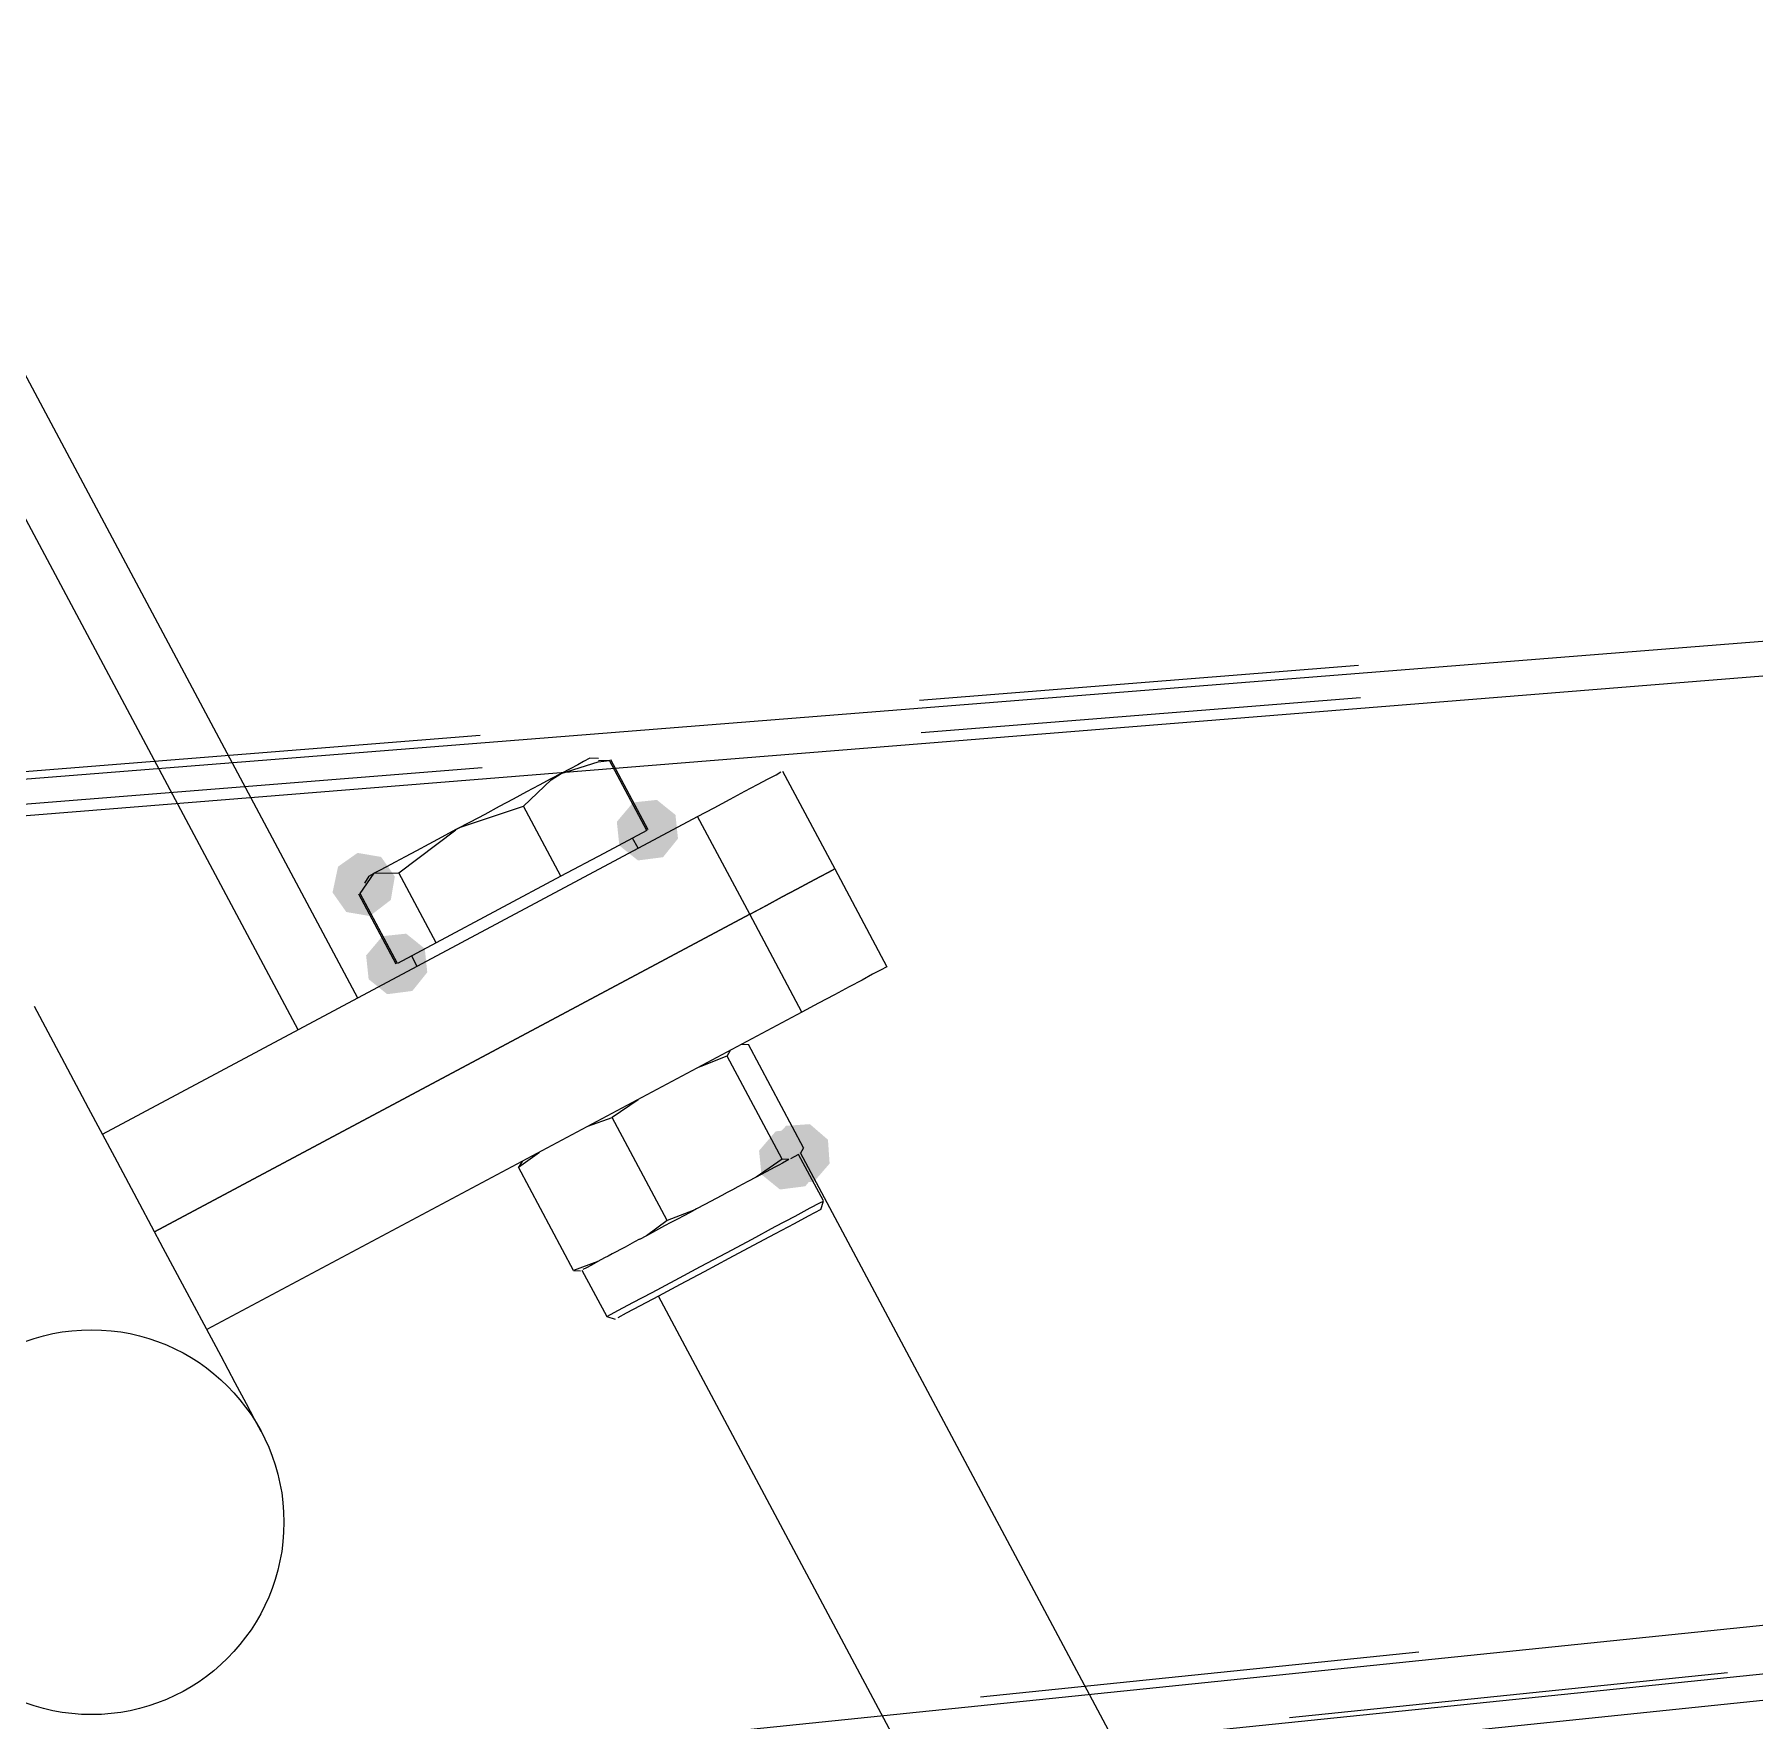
# Model space of a CAD drawing. Extents: x 3 to 592, y 5 to 207.
# Drawn here: x 49.393 to 54.351, y 34.539 to 39.399 of the extents above; entities that cross this region are included whole.
import ezdxf

# ---------------------------------------------------------------- set-up
doc = ezdxf.new("R2010")
doc.units = 0
doc.layers.get('0').update_dxf_attribs({"linetype": 'CONTINUOUS'})

msp = doc.modelspace()

# ---------------------------------------------------------------- hatches: boundary and pattern name
h = msp.add_hatch(color=7)
h.dxf.hatch_style = 2
h.paths.add_polyline_path([(51.11852, 37.185411), (51.18695, 37.192635), (51.240571, 37.149513), (51.247796, 37.081084), (51.204674, 37.027463), (51.132364, 37.018122), (51.078743, 37.061243), (51.071518, 37.129672)])
h = msp.add_hatch(color=7)
h.dxf.hatch_style = 2
h.paths.add_polyline_path([(51.11852, 37.185411), (51.18695, 37.192635), (51.240571, 37.149513), (51.247796, 37.081084), (51.204674, 37.027463), (51.132364, 37.018122), (51.078743, 37.061243), (51.071518, 37.129672)])
h = msp.add_hatch(color=7)
h.dxf.hatch_style = 2
h.paths.add_polyline_path([(50.267835, 37.000275), (50.324103, 37.03988), (50.391931, 37.028296), (50.431536, 36.972028), (50.419952, 36.9042), (50.359451, 36.857892), (50.291623, 36.869476), (50.252018, 36.925744)])
h = msp.add_hatch(color=7)
h.dxf.hatch_style = 2
h.paths.add_polyline_path([(50.267835, 37.000275), (50.324103, 37.03988), (50.391931, 37.028296), (50.431536, 36.972028), (50.419952, 36.9042), (50.359451, 36.857892), (50.291623, 36.869476), (50.252018, 36.925744)])
h = msp.add_hatch(color=7)
h.dxf.hatch_style = 2
h.paths.add_polyline_path([(50.39582, 36.79986), (50.464249, 36.807084), (50.517871, 36.763963), (50.525095, 36.695533), (50.481973, 36.641912), (50.409664, 36.632571), (50.356042, 36.675692), (50.348818, 36.744122)])
h = msp.add_hatch(color=7)
h.dxf.hatch_style = 2
h.paths.add_polyline_path([(50.39582, 36.79986), (50.464249, 36.807084), (50.517871, 36.763963), (50.525095, 36.695533), (50.481973, 36.641912), (50.409664, 36.632571), (50.356042, 36.675692), (50.348818, 36.744122)])
h = msp.add_hatch(color=7)
h.dxf.hatch_style = 2
h.paths.add_polyline_path([(51.559446, 36.253201), (51.62809, 36.257978), (51.680138, 36.21297), (51.684915, 36.144327), (51.639907, 36.092279), (51.56703, 36.085384), (51.514982, 36.130392), (51.510205, 36.199036)])
h = msp.add_hatch(color=7)
h.dxf.hatch_style = 2
h.paths.add_polyline_path([(51.559446, 36.253201), (51.62809, 36.257978), (51.680138, 36.21297), (51.684915, 36.144327), (51.639907, 36.092279), (51.56703, 36.085384), (51.514982, 36.130392), (51.510205, 36.199036)])
h = msp.add_hatch(color=7)
h.dxf.hatch_style = 2
h.paths.add_polyline_path([(51.529546, 36.237305), (51.598013, 36.244159), (51.651401, 36.200749), (51.658255, 36.132281), (51.614845, 36.078894), (51.541791, 36.06957), (51.488403, 36.112981), (51.481549, 36.181448)])
h = msp.add_hatch(color=7)
h.dxf.hatch_style = 2
h.paths.add_polyline_path([(51.529546, 36.237305), (51.598013, 36.244159), (51.651401, 36.200749), (51.658255, 36.132281), (51.614845, 36.078894), (51.541791, 36.06957), (51.488403, 36.112981), (51.481549, 36.181448)])

# ---------------------------------------------------------------- linework, layer by layer
at = {"color": 7}
for points in [[(47.708961, 41.523426), (50.32375, 36.621932)], [(47.708961, 41.523426), (50.32375, 36.621932)], [(47.537405, 41.431916), (50.152194, 36.530421)], [(47.537405, 41.431916), (50.152194, 36.530421)], [(47.589722, 37.112222), (85.372222, 40.110833)], [(85.372222, 40.040278), (47.625, 37.006389)], [(47.871944, 34.007778), (87.171389, 38.029444)], [(85.372222, 37.994167), (47.907222, 34.148889)], [(86.324722, 37.888333), (42.156944, 33.3375)], [(51.943829, 37.479981), (53.209818, 37.580831)], [(51.943829, 37.479981), (53.209818, 37.580831)], [(51.943829, 37.479981), (53.209818, 37.580831)], [(51.943829, 37.479981), (53.209818, 37.580831)], [(53.214985, 37.486513), (51.948996, 37.38566)], [(53.214985, 37.486513), (51.948996, 37.38566)], [(53.214985, 37.486513), (51.948996, 37.38566)], [(53.214985, 37.486513), (51.948996, 37.38566)], [(47.617309, 37.135329), (50.677839, 37.379132)], [(47.617309, 37.135329), (50.677839, 37.379132)], [(47.617309, 37.135329), (50.677839, 37.379132)], [(47.617309, 37.135329), (50.677839, 37.379132)], [(50.994098, 37.313023), (50.975401, 37.303146), (50.958821, 37.293973), (50.937301, 37.282684), (50.911196, 37.268926)], [(50.994098, 37.313023), (50.975401, 37.303146), (50.958821, 37.293973), (50.937301, 37.282684), (50.911196, 37.268926)], [(50.911196, 37.26882), (51.017382, 37.302687), (51.05019, 37.306215)], [(50.911196, 37.26882), (51.017382, 37.302687), (51.05019, 37.306215)], [(51.018616, 37.312212), (50.993922, 37.312917)], [(51.018616, 37.312212), (50.993922, 37.312917)], [(51.050155, 37.306391), (51.018405, 37.305686)], [(51.050155, 37.306391), (51.018405, 37.305686)], [(51.157858, 37.104461), (51.050261, 37.30625)], [(51.157858, 37.104461), (51.050261, 37.30625)], [(51.161597, 37.106437), (51.054, 37.308226)], [(51.161597, 37.106437), (51.054, 37.308226)], [(50.683007, 37.284807), (47.627364, 37.041384)], [(50.683007, 37.284807), (47.627364, 37.041384)], [(50.683007, 37.284807), (47.627364, 37.041384)], [(50.683007, 37.284807), (47.627364, 37.041384)], [(50.911196, 37.26882), (50.881209, 37.252945), (50.847696, 37.234954), (50.811359, 37.215551), (50.772554, 37.194737), (50.731984, 37.173217), (50.690709, 37.150993), (50.649082, 37.128767), (50.607807, 37.106895)], [(50.911196, 37.26882), (50.881209, 37.252945), (50.847696, 37.234954), (50.811359, 37.215551), (50.772554, 37.194737), (50.731984, 37.173217), (50.690709, 37.150993), (50.649082, 37.128767), (50.607807, 37.106895)], [(50.802646, 37.174346), (50.882021, 37.250899), (50.911301, 37.268891)], [(50.802646, 37.174346), (50.882021, 37.250899), (50.911301, 37.268891)], [(51.304261, 37.144748), (51.351886, 37.170148), (51.398099, 37.194843), (51.440433, 37.217421), (51.477474, 37.237176), (51.508166, 37.253404), (51.530744, 37.265398), (51.544502, 37.273159)], [(51.304261, 37.144748), (51.351886, 37.170148), (51.398099, 37.194843), (51.440433, 37.217421), (51.477474, 37.237176), (51.508166, 37.253404), (51.530744, 37.265398), (51.544502, 37.273159)], [(51.549335, 37.275523), (51.699619, 36.993654)], [(51.549335, 37.275523), (51.699619, 36.993654)], [(49.588667, 36.229537), (51.304225, 37.144642)], [(49.588667, 36.229537), (51.304225, 37.144642)], [(50.607736, 37.106931), (50.620436, 37.113633), (50.802822, 37.174311)], [(50.607736, 37.106931), (50.620436, 37.113633), (50.802822, 37.174311)], [(50.910384, 36.972416), (50.802787, 37.174205)], [(50.910384, 36.972416), (50.802787, 37.174205)], [(51.454614, 36.862914), (51.304331, 37.144784)], [(51.454614, 36.862914), (51.304331, 37.144784)], [(50.607736, 37.106931), (50.567519, 37.085411), (50.529419, 37.065303), (50.493789, 37.046253), (50.460981, 37.028614), (50.432053, 37.013444), (50.407358, 37.000039), (50.38725, 36.989456), (50.372081, 36.980989)], [(50.607736, 37.106931), (50.567519, 37.085411), (50.529419, 37.065303), (50.493789, 37.046253), (50.460981, 37.028614), (50.432053, 37.013444), (50.407358, 37.000039), (50.38725, 36.989456), (50.372081, 36.980989)], [(50.443165, 36.982576), (50.60756, 37.106754)], [(50.443165, 36.982576), (50.60756, 37.106754)], [(51.157858, 37.104461), (51.034033, 37.038492)], [(51.157858, 37.104461), (51.034033, 37.038492)], [(51.132669, 37.053238), (51.117147, 37.082518)], [(51.132669, 37.053238), (51.117147, 37.082518)], [(51.034103, 37.038421), (50.910278, 36.972452)], [(51.034103, 37.038421), (50.910278, 36.972452)], [(51.699689, 36.993654), (51.680992, 36.983776), (51.658414, 36.971781), (51.628075, 36.955201), (51.590681, 36.935445), (51.548347, 36.912868), (51.502486, 36.888526), (51.454509, 36.862773)], [(51.699689, 36.993654), (51.680992, 36.983776), (51.658414, 36.971781), (51.628075, 36.955201), (51.590681, 36.935445), (51.548347, 36.912868), (51.502486, 36.888526), (51.454509, 36.862773)], [(51.699689, 36.993654), (51.849973, 36.711784)], [(51.699689, 36.993654), (51.849973, 36.711784)], [(50.331194, 36.922816), (50.372116, 36.981024)], [(50.331194, 36.922816), (50.372116, 36.981024)], [(50.356876, 36.973087), (50.343823, 36.952273)], [(50.356876, 36.973087), (50.343823, 36.952273)], [(50.356876, 36.973087), (50.372045, 36.981201)], [(50.356876, 36.973087), (50.372045, 36.981201)], [(50.371975, 36.98113), (50.443236, 36.982541)], [(50.371975, 36.98113), (50.443236, 36.982541)], [(50.550904, 36.780646), (50.443306, 36.982435)], [(50.550904, 36.780646), (50.443306, 36.982435)], [(50.910384, 36.972416), (50.73082, 36.876461)], [(50.910384, 36.972416), (50.73082, 36.876461)], [(51.454614, 36.862914), (51.502592, 36.888314), (51.548453, 36.913009), (51.590787, 36.935586), (51.627828, 36.955342), (51.65852, 36.97157), (51.681098, 36.983564), (51.694856, 36.990972)], [(51.454614, 36.862914), (51.502592, 36.888314), (51.548453, 36.913009), (51.590787, 36.935586), (51.627828, 36.955342), (51.65852, 36.97157), (51.681098, 36.983564), (51.694856, 36.990972)], [(50.435192, 36.71891), (50.327595, 36.920699)], [(50.435192, 36.71891), (50.327595, 36.920699)], [(50.438897, 36.720886), (50.331299, 36.922675)], [(50.438897, 36.720886), (50.331299, 36.922675)], [(49.739021, 35.947703), (51.454579, 36.862808)], [(49.739021, 35.947703), (51.454579, 36.862808)], [(51.454614, 36.862914), (49.739056, 35.947809)], [(51.454614, 36.862914), (49.739056, 35.947809)], [(50.730644, 36.876531), (50.550727, 36.780576)], [(50.730644, 36.876531), (50.550727, 36.780576)], [(51.604968, 36.58108), (51.454685, 36.862949)], [(51.604968, 36.58108), (51.454685, 36.862949)], [(50.494882, 36.750766), (50.438791, 36.72078)], [(50.494882, 36.750766), (50.438791, 36.72078)], [(50.550904, 36.780646), (50.494812, 36.75066)], [(50.550904, 36.780646), (50.494812, 36.75066)], [(50.479784, 36.742687), (50.495306, 36.713407)], [(50.479784, 36.742687), (50.495306, 36.713407)], [(51.850043, 36.711819), (51.831346, 36.701942), (51.808768, 36.689947), (51.778429, 36.673367), (51.741035, 36.653611), (51.698701, 36.631033), (51.65284, 36.606692), (51.604862, 36.580939)], [(51.850043, 36.711819), (51.831346, 36.701942), (51.808768, 36.689947), (51.778429, 36.673367), (51.741035, 36.653611), (51.698701, 36.631033), (51.65284, 36.606692), (51.604862, 36.580939)], [(50.04629, 35.371758), (50.02724, 35.407388), (50.003957, 35.451486), (49.971501, 35.512163), (49.930579, 35.588716), (49.881896, 35.680086), (49.826157, 35.784508), (49.764068, 35.900924), (49.696335, 36.027572), (49.624368, 36.162686), (49.548874, 36.303797), (49.471262, 36.449494), (49.392593, 36.597308)], [(50.04629, 35.371758), (50.02724, 35.407388), (50.003957, 35.451486), (49.971501, 35.512163), (49.930579, 35.588716), (49.881896, 35.680086), (49.826157, 35.784508), (49.764068, 35.900924), (49.696335, 36.027572), (49.624368, 36.162686), (49.548874, 36.303797), (49.471262, 36.449494), (49.392593, 36.597308)], [(51.604968, 36.58108), (49.88941, 35.665974)], [(51.604968, 36.58108), (49.88941, 35.665974)], [(51.30479, 36.420954), (51.31502, 36.42554), (51.389456, 36.454468)], [(51.30479, 36.420954), (51.31502, 36.42554), (51.389456, 36.454468)], [(51.548065, 36.156865), (51.389315, 36.454256)], [(51.548065, 36.156865), (51.389315, 36.454256)], [(51.389351, 36.454397), (51.399228, 36.471331)], [(51.389351, 36.454397), (51.399228, 36.471331)], [(51.431296, 36.488405), (51.451051, 36.487347)], [(51.431296, 36.488405), (51.451051, 36.487347)], [(51.60966, 36.189708), (51.45091, 36.4871)], [(51.60966, 36.189708), (51.45091, 36.4871)], [(51.058057, 36.277656), (51.132846, 36.329161)], [(51.058057, 36.277656), (51.132846, 36.329161)], [(50.988313, 36.252115), (51.058163, 36.277515)], [(50.988313, 36.252115), (51.058163, 36.277515)], [(51.216772, 35.980123), (51.058022, 36.277515)], [(51.216772, 35.980123), (51.058022, 36.277515)], [(50.788323, 36.133758), (50.848295, 36.177502)], [(50.788323, 36.133758), (50.848295, 36.177502)], [(50.798307, 36.150726), (50.788429, 36.133793)], [(50.798307, 36.150726), (50.788429, 36.133793)], [(51.56775, 36.155701), (51.549053, 36.145823), (51.53847, 36.140178), (51.527181, 36.133828), (51.514834, 36.127478), (51.501781, 36.120423), (51.48767, 36.113014), (51.473206, 36.105253)], [(51.56775, 36.155701), (51.549053, 36.145823), (51.53847, 36.140178), (51.527181, 36.133828), (51.514834, 36.127478), (51.501781, 36.120423), (51.48767, 36.113014), (51.473206, 36.105253)], [(51.548065, 36.156865), (51.473276, 36.105359)], [(51.548065, 36.156865), (51.473276, 36.105359)], [(51.56775, 36.155701), (51.547995, 36.156759)], [(51.56775, 36.155701), (51.547995, 36.156759)], [(51.595443, 36.170482), (51.583096, 36.163779), (51.57216, 36.158135)], [(51.595443, 36.170482), (51.583096, 36.163779), (51.57216, 36.158135)], [(51.666951, 36.036426), (51.595337, 36.170482)], [(51.666951, 36.036426), (51.595337, 36.170482)], [(51.60966, 36.189708), (51.599782, 36.172775)], [(51.60966, 36.189708), (51.599782, 36.172775)], [(54.571336, 30.607564), (51.600947, 36.175103)], [(54.571336, 30.607564), (51.600947, 36.175103)], [(50.947038, 35.836225), (50.788288, 36.133617)], [(50.947038, 35.836225), (50.788288, 36.133617)], [(51.473206, 36.105289), (51.449217, 36.092589)], [(51.473206, 36.105289), (51.449217, 36.092589)], [(51.449182, 36.092447), (51.435071, 36.084686), (51.420254, 36.076925), (51.405084, 36.068811), (51.389562, 36.060698), (51.37404, 36.052231), (51.357812, 36.043764), (51.341584, 36.035298), (51.325357, 36.026478)], [(51.449182, 36.092447), (51.435071, 36.084686), (51.420254, 36.076925), (51.405084, 36.068811), (51.389562, 36.060698), (51.37404, 36.052231), (51.357812, 36.043764), (51.341584, 36.035298), (51.325357, 36.026478)], [(51.301333, 36.013602), (51.282988, 36.003724), (51.264291, 35.993846), (51.245946, 35.983968), (51.227602, 35.974091), (51.209258, 35.964566), (51.191619, 35.955041), (51.17398, 35.945516), (51.156694, 35.936343)], [(51.301333, 36.013602), (51.282988, 36.003724), (51.264291, 35.993846), (51.245946, 35.983968), (51.227602, 35.974091), (51.209258, 35.964566), (51.191619, 35.955041), (51.17398, 35.945516), (51.156694, 35.936343)], [(51.301333, 36.013602), (51.291102, 36.009016), (51.216666, 35.980088)], [(51.301333, 36.013602), (51.291102, 36.009016), (51.216666, 35.980088)], [(51.325357, 36.026407), (51.301368, 36.013707)], [(51.325357, 36.026407), (51.301368, 36.013707)], [(51.461176, 35.926642), (51.528204, 35.962625), (51.585354, 35.992964), (51.629098, 36.016247), (51.656615, 36.031064), (51.666846, 36.036356)], [(51.461176, 35.926642), (51.528204, 35.962625), (51.585354, 35.992964), (51.629098, 36.016247), (51.656615, 36.031064), (51.666846, 36.036356)], [(51.659508, 36.012014), (51.623524, 35.992964), (51.582249, 35.970739), (51.527922, 35.941811), (51.464069, 35.907945)], [(51.659508, 36.012014), (51.623524, 35.992964), (51.582249, 35.970739), (51.527922, 35.941811), (51.464069, 35.907945)], [(51.659508, 36.012014), (51.666916, 36.036356)], [(51.659508, 36.012014), (51.666916, 36.036356)], [(51.216772, 35.980123), (51.156799, 35.936379)], [(51.216772, 35.980123), (51.156799, 35.936379)], [(51.13715, 35.926007), (51.122686, 35.918246), (51.108575, 35.910837), (51.095169, 35.903782), (51.082116, 35.896726), (51.069769, 35.890024), (51.058127, 35.883674), (51.046839, 35.877676), (51.036255, 35.872385)], [(51.13715, 35.926007), (51.122686, 35.918246), (51.108575, 35.910837), (51.095169, 35.903782), (51.082116, 35.896726), (51.069769, 35.890024), (51.058127, 35.883674), (51.046839, 35.877676), (51.036255, 35.872385)], [(51.042464, 35.703263), (51.075978, 35.721255), (51.117959, 35.74348), (51.173697, 35.773113), (51.239667, 35.808391), (51.312692, 35.847196), (51.387834, 35.887413), (51.461211, 35.926571)], [(51.042464, 35.703263), (51.075978, 35.721255), (51.117959, 35.74348), (51.173697, 35.773113), (51.239667, 35.808391), (51.312692, 35.847196), (51.387834, 35.887413), (51.461211, 35.926571)], [(51.464245, 35.907804), (51.394748, 35.870762), (51.323134, 35.832662), (51.25399, 35.79562), (51.191548, 35.762106), (51.138631, 35.734237), (51.098768, 35.712718), (51.074426, 35.700018)], [(51.464245, 35.907804), (51.394748, 35.870762), (51.323134, 35.832662), (51.25399, 35.79562), (51.191548, 35.762106), (51.138631, 35.734237), (51.098768, 35.712718), (51.074426, 35.700018)], [(51.156729, 35.936449), (51.137326, 35.925866)], [(51.156729, 35.936449), (51.137326, 35.925866)], [(51.016782, 35.861801), (50.946932, 35.836401)], [(51.016782, 35.861801), (50.946932, 35.836401)], [(51.016782, 35.861801), (50.998437, 35.851924), (50.983621, 35.844163), (50.973037, 35.838518)], [(51.016782, 35.861801), (50.998437, 35.851924), (50.983621, 35.844163), (50.973037, 35.838518)], [(51.036361, 35.872208), (51.016958, 35.861625)], [(51.036361, 35.872208), (51.016958, 35.861625)], [(50.947038, 35.836225), (50.966793, 35.835167)], [(50.947038, 35.836225), (50.966793, 35.835167)], [(50.970956, 35.837354), (51.04257, 35.703298)], [(50.970956, 35.837354), (51.04257, 35.703298)], [(54.081186, 30.346086), (51.191583, 35.762283)], [(54.081186, 30.346086), (51.191583, 35.762283)], [(51.042464, 35.703263), (51.066806, 35.695855)], [(51.042464, 35.703263), (51.066806, 35.695855)], [(53.383621, 34.735967), (52.120235, 34.606521)], [(53.383621, 34.735967), (52.120235, 34.606521)], [(53.383621, 34.735967), (52.120235, 34.606521)], [(53.383621, 34.735967), (52.120235, 34.606521)], [(53.010163, 34.547333), (54.273549, 34.676781)], [(53.010163, 34.547333), (54.273549, 34.676781)], [(53.010163, 34.547333), (54.273549, 34.676781)], [(53.010163, 34.547333), (54.273549, 34.676781)]]:
    msp.add_lwpolyline(points, dxfattribs=at)
msp.add_circle((49.557023, 35.110526), 0.554743, dxfattribs=at)
msp.add_circle((49.557023, 35.110526), 0.554743, dxfattribs=at)

doc.saveas('drawing.dxf')
